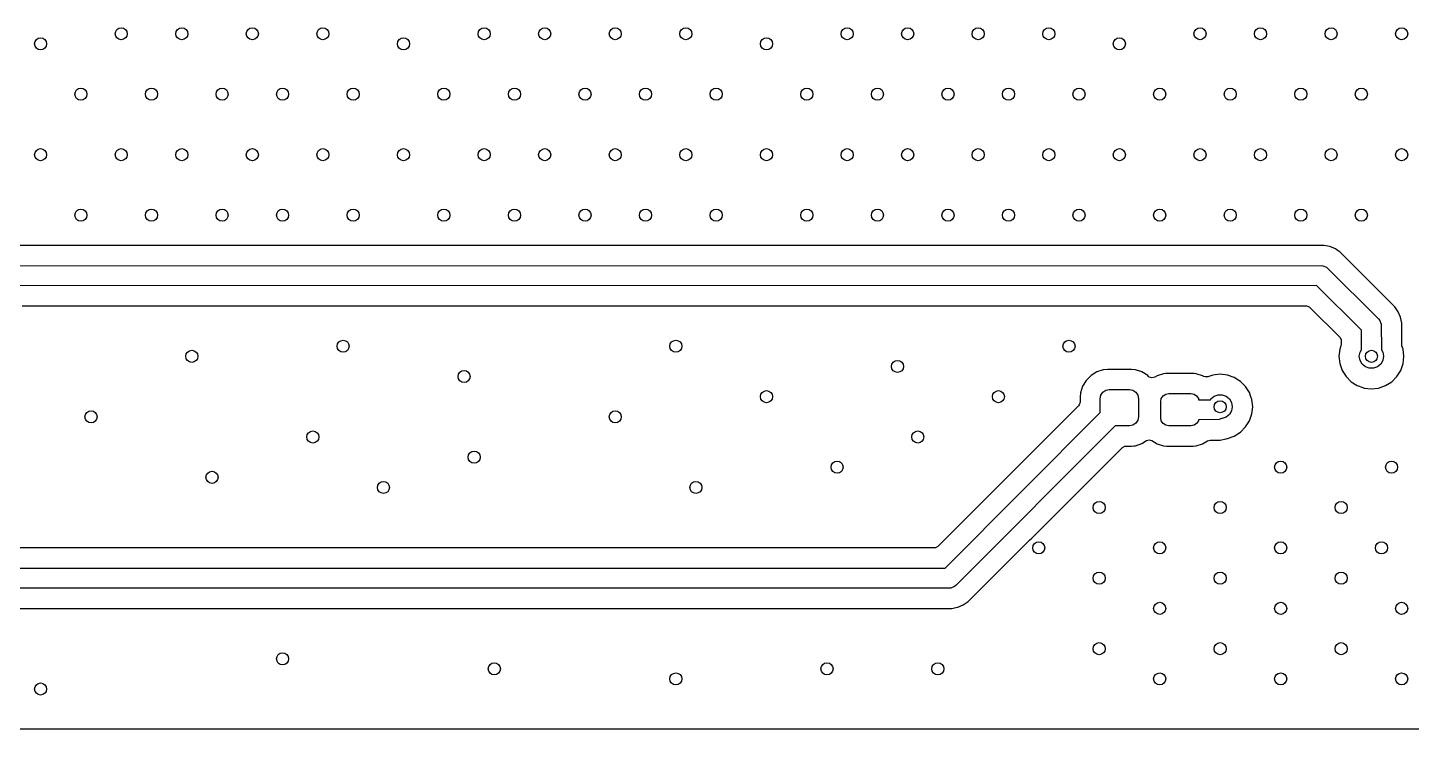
# Model space of a CAD drawing. Extents: x 195 to 321, y -209 to -140.
# Drawn here: x 243.43 to 277.74, y -208.75 to -191.35 of the extents above; entities that cross this region are included whole.
import ezdxf

# ---------------------------------------------------------------- set-up
doc = ezdxf.new("R2010")
doc.units = 0
doc.layers.add('BLACK', color=7, linetype='CONTINUOUS')

msp = doc.modelspace()

# ---------------------------------------------------------------- linework, layer by layer
at = {"layer": 'BLACK', "linetype": 'CONTINUOUS'}
for p, q in [((275.573918, -196.7495), (242.573918, -196.7495)), ((275.57392, -196.7495), (275.573918, -196.7495)), ((275.718907, -196.77834), (275.57392, -196.7495)), ((275.718917, -196.778343), (275.718907, -196.77834)), ((275.855491, -196.834913), (275.718917, -196.778343)), ((275.904729, -196.867813), (275.855491, -196.834913)), ((275.978414, -196.917046), (275.904729, -196.867812)), ((275.904729, -196.867812), (275.904729, -196.867813)), ((275.978421, -196.917052), (275.978414, -196.917046)), ((277.332952, -198.271584), (275.978421, -196.917052)), ((242.548629, -197.254789), (275.5, -197.25)), ((275.5, -197.25), (275.548773, -197.254804)), ((275.548773, -197.254804), (275.638893, -197.292133)), ((275.638893, -197.292133), (275.639081, -197.292321)), ((275.639081, -197.292321), (276.926777, -198.573223)), ((275.392027, -197.745218), (242.747811, -197.749963)), ((276.500588, -198.847932), (275.392027, -197.745218)), ((243.291428, -198.2505), (275.13777, -198.2505)), ((275.13777, -198.2505), (275.204809, -198.270185)), ((275.204809, -198.270185), (275.225451, -198.286819)), ((275.225451, -198.286819), (275.963181, -199.024549)), ((277.332956, -198.271589), (277.332952, -198.271584)), ((277.382185, -198.345268), (277.332956, -198.271589)), ((276.926777, -198.573223), (276.957868, -198.611108)), ((276.957868, -198.611108), (276.97927, -198.662778)), ((277.382186, -198.34527), (277.382185, -198.345268)), ((277.415084, -198.394505), (277.382186, -198.34527)), ((277.471658, -198.531087), (277.415084, -198.394505)), ((277.471658, -198.531091), (277.471658, -198.531087)), ((277.471659, -198.531092), (277.471658, -198.531091)), ((277.5005, -198.676079), (277.471659, -198.531092)), ((276.503524, -199.336023), (276.500588, -198.847932)), ((276.97927, -198.662778), (276.995196, -198.701227)), ((276.995196, -198.701227), (276.99904, -199.340466)), ((277.5005, -199.200028), (277.5005, -198.676079)), ((275.964631, -199.320747), (275.944435, -199.499996)), ((275.963181, -199.024549), (275.996666, -199.085872)), ((275.992542, -199.240982), (275.964631, -199.320747)), ((275.9995, -199.200028), (275.992542, -199.240982)), ((275.996666, -199.085872), (275.9995, -199.11223)), ((275.9995, -199.11223), (275.9995, -199.200028)), ((276.468092, -199.397394), (276.503524, -199.336023)), ((276.99904, -199.340466), (277.031908, -199.397394)), ((277.507458, -199.240982), (277.5005, -199.200028)), ((277.535368, -199.320745), (277.507458, -199.240982)), ((277.535368, -199.320747), (277.535368, -199.320745)), ((277.555565, -199.499996), (277.535368, -199.320747)), ((275.944435, -199.499996), (275.944435, -199.500003)), ((275.944435, -199.500003), (275.96463, -199.679249)), ((275.96463, -199.679249), (275.964631, -199.679254)), ((275.964631, -199.679254), (276.024211, -199.849523)), ((276.45, -199.5), (276.468092, -199.397394)), ((276.468092, -199.602606), (276.45, -199.5)), ((276.520187, -199.692836), (276.468092, -199.602606)), ((277.031908, -199.602606), (276.979813, -199.692836)), ((277.031908, -199.397394), (277.05, -199.5)), ((277.05, -199.5), (277.031908, -199.602606)), ((277.475789, -199.849522), (277.535368, -199.679255)), ((277.535368, -199.679255), (277.545059, -199.593246)), ((277.545059, -199.593246), (277.555565, -199.500003)), ((277.555565, -199.500003), (277.555565, -199.499996)), ((269.796955, -199.977032), (269.677032, -200.096955)), ((269.796959, -199.977029), (269.796955, -199.977032)), ((269.941294, -199.888001), (269.796959, -199.977029)), ((269.941305, -199.887996), (269.941294, -199.888001)), ((270.102289, -199.834651), (269.941305, -199.887996)), ((270.102292, -199.83465), (270.102289, -199.834651)), ((270.201644, -199.824501), (270.102292, -199.83465)), ((270.201662, -199.8245), (270.201644, -199.824501)), ((270.798346, -199.8245), (270.201662, -199.8245)), ((270.897709, -199.834651), (270.798346, -199.8245)), ((271.030061, -199.878508), (270.897709, -199.834651)), ((271.058697, -199.887997), (271.030061, -199.878508)), ((271.058699, -199.887998), (271.058697, -199.887997)), ((271.058705, -199.888001), (271.058699, -199.887998)), ((271.20304, -199.977029), (271.058705, -199.888001)), ((271.203044, -199.977032), (271.20304, -199.977029)), ((271.224688, -199.998676), (271.203044, -199.977032)), ((271.242489, -200.013429), (271.224688, -199.998676)), ((271.308962, -200.034948), (271.242489, -200.013429)), ((271.376517, -200.017113), (271.308962, -200.034948)), ((271.435392, -199.981523), (271.376517, -200.017113)), ((271.435394, -199.981522), (271.435392, -199.981522)), ((271.435392, -199.981522), (271.435392, -199.981523)), ((271.597804, -199.930914), (271.435394, -199.981522)), ((271.597807, -199.930913), (271.597804, -199.930914)), ((271.649145, -199.926248), (271.597807, -199.930913)), ((271.668384, -199.9245), (271.649145, -199.926248)), ((272.331616, -199.9245), (271.668384, -199.9245)), ((272.352778, -199.926423), (272.331616, -199.9245)), ((272.402192, -199.930913), (272.352778, -199.926423)), ((272.402194, -199.930913), (272.402192, -199.930913)), ((272.402196, -199.930914), (272.402194, -199.930913)), ((272.564606, -199.981522), (272.402196, -199.930914)), ((272.564607, -199.981522), (272.564606, -199.981522)), ((272.564608, -199.981523), (272.564607, -199.981522)), ((272.590836, -199.997378), (272.564608, -199.981523)), ((272.626161, -200.011864), (272.590836, -199.997378)), ((272.695939, -200.008303), (272.626161, -200.011864)), ((272.820742, -199.964632), (272.695939, -200.008303)), ((272.82075, -199.96463), (272.820742, -199.964632)), ((272.999996, -199.944435), (272.82075, -199.96463)), ((273.000004, -199.944435), (272.999996, -199.944435)), ((273.179249, -199.96463), (273.000004, -199.944435)), ((273.179254, -199.964631), (273.179249, -199.96463)), ((273.349523, -200.024211), (273.179254, -199.964631)), ((273.465295, -200.096956), (273.349523, -200.024211)), ((276.024211, -199.849523), (276.058954, -199.904815)), ((276.058954, -199.904815), (276.120184, -200.002262)), ((276.120184, -200.002262), (276.247738, -200.129816)), ((276.6, -199.759808), (276.520187, -199.692836)), ((276.697906, -199.795442), (276.6, -199.759808)), ((276.802094, -199.795442), (276.697906, -199.795442)), ((276.9, -199.759808), (276.802094, -199.795442)), ((276.979813, -199.692836), (276.9, -199.759808)), ((277.252262, -200.129816), (277.379816, -200.002262)), ((277.379816, -200.002262), (277.475789, -199.849522)), ((269.587996, -200.241305), (269.534651, -200.40229)), ((269.588001, -200.241294), (269.587996, -200.241305)), ((269.677029, -200.096959), (269.588001, -200.241294)), ((269.677032, -200.096955), (269.677029, -200.096959)), ((270.090901, -200.390901), (270.163896, -200.342127)), ((270.163896, -200.342127), (270.25, -200.325)), ((270.25, -200.325), (270.75, -200.325)), ((270.75, -200.325), (270.836104, -200.342127)), ((270.836104, -200.342127), (270.909099, -200.390901)), ((273.502262, -200.120184), (273.465295, -200.096956)), ((273.629816, -200.247738), (273.502262, -200.120184)), ((273.725789, -200.400478), (273.629816, -200.247738)), ((276.247738, -200.129816), (276.400478, -200.225789)), ((276.400478, -200.225789), (276.538777, -200.274182)), ((276.538777, -200.274182), (276.570745, -200.285368)), ((276.570745, -200.285368), (276.57075, -200.285369)), ((276.57075, -200.285369), (276.749996, -200.305565)), ((276.749996, -200.305565), (276.75, -200.305565)), ((276.75, -200.305565), (276.750004, -200.305565)), ((276.750004, -200.305565), (276.929249, -200.285369)), ((276.929249, -200.285369), (276.929252, -200.285368)), ((276.929252, -200.285368), (276.929255, -200.285368)), ((276.929255, -200.285368), (277.036418, -200.24787)), ((277.036418, -200.24787), (277.099522, -200.225789)), ((277.099522, -200.225789), (277.252262, -200.129816)), ((269.504815, -200.704809), (269.488181, -200.725451)), ((269.5245, -200.63777), (269.504815, -200.704809)), ((269.534651, -200.40229), (269.5245, -200.501647)), ((269.5245, -200.501647), (269.5245, -200.63777)), ((270.025, -200.55), (270.042127, -200.463896)), ((270.025, -200.896923), (270.025, -200.55)), ((270.042127, -200.463896), (270.090901, -200.390901)), ((270.909099, -200.390901), (270.957873, -200.463896)), ((270.957873, -200.463896), (270.975, -200.55)), ((270.975, -200.55), (270.975, -201)), ((271.525, -200.625), (271.540224, -200.548463)), ((271.525, -201.025), (271.525, -200.625)), ((271.540224, -200.548463), (271.583579, -200.483579)), ((271.583579, -200.483579), (271.648463, -200.440224)), ((271.648463, -200.440224), (271.725, -200.425)), ((271.725, -200.425), (272.275, -200.425)), ((272.275, -200.425), (272.351537, -200.440224)), ((272.351537, -200.440224), (272.416421, -200.483579)), ((272.416421, -200.483579), (272.459776, -200.548463)), ((272.459776, -200.548463), (272.465505, -200.577266)), ((272.465505, -200.577266), (272.759417, -200.575816)), ((272.759417, -200.575816), (272.770187, -200.557164)), ((272.770187, -200.557164), (272.85, -200.490192)), ((272.85, -200.490192), (272.947906, -200.454558)), ((272.947906, -200.454558), (273.052094, -200.454558)), ((273.052094, -200.454558), (273.15, -200.490192)), ((273.15, -200.490192), (273.229813, -200.557164)), ((273.229813, -200.557164), (273.281908, -200.647394)), ((273.281908, -200.647394), (273.3, -200.75)), ((273.761192, -200.501655), (273.725789, -200.400478)), ((273.785368, -200.570745), (273.761192, -200.501655)), ((273.785369, -200.57075), (273.785368, -200.570745)), ((273.805565, -200.749996), (273.785369, -200.57075)), ((269.488181, -200.725451), (266.000451, -204.213181)), ((266.178057, -204.750006), (270.025, -200.896923)), ((270.975, -201), (270.957873, -201.086104)), ((271.540224, -201.101537), (271.525, -201.025)), ((273.033534, -201.045442), (272.973773, -201.070196)), ((273.052094, -201.045442), (273.033534, -201.045442)), ((273.15, -201.009808), (273.052094, -201.045442)), ((273.229813, -200.942836), (273.15, -201.009808)), ((273.281908, -200.852606), (273.229813, -200.942836)), ((273.3, -200.75), (273.281908, -200.852606)), ((273.725789, -201.099522), (273.785368, -200.929255)), ((273.785368, -200.929255), (273.785369, -200.929249)), ((273.785369, -200.929249), (273.805565, -200.750003)), ((273.805565, -200.750003), (273.805565, -200.749996)), ((270.397255, -201.225), (266.451777, -205.176777)), ((270.75, -201.225), (270.397255, -201.225)), ((270.836104, -201.207873), (270.75, -201.225)), ((270.909099, -201.159099), (270.836104, -201.207873)), ((270.957873, -201.086104), (270.909099, -201.159099)), ((271.583579, -201.166421), (271.540224, -201.101537)), ((271.648463, -201.209776), (271.583579, -201.166421)), ((271.725, -201.225), (271.648463, -201.209776)), ((272.275, -201.225), (271.725, -201.225)), ((272.351537, -201.209776), (272.275, -201.225)), ((272.416421, -201.166421), (272.351537, -201.209776)), ((272.459776, -201.101537), (272.416421, -201.166421)), ((272.465511, -201.072703), (272.459776, -201.101537)), ((272.973773, -201.070196), (272.465511, -201.072703)), ((273.349522, -201.475789), (273.502262, -201.379816)), ((273.502262, -201.379816), (273.629816, -201.252262)), ((273.629816, -201.252262), (273.725789, -201.099522)), ((270.574548, -201.761817), (270.635871, -201.728333)), ((270.635871, -201.728333), (270.662229, -201.725499)), ((270.662229, -201.725499), (270.798338, -201.725499)), ((270.798338, -201.725499), (270.798344, -201.725499)), ((270.798344, -201.725499), (270.798352, -201.725498)), ((270.798352, -201.725498), (270.798355, -201.725498)), ((270.798355, -201.725498), (270.861124, -201.719086)), ((270.861124, -201.719086), (270.897708, -201.715349)), ((270.897708, -201.715349), (271.058697, -201.662003)), ((271.058697, -201.662003), (271.175402, -201.590017)), ((271.175402, -201.590017), (271.242794, -201.571577)), ((271.242794, -201.571577), (271.304647, -201.589438)), ((271.304647, -201.589438), (271.435394, -201.668478)), ((271.435394, -201.668478), (271.597804, -201.719086)), ((271.597804, -201.719086), (271.668384, -201.7255)), ((271.668384, -201.7255), (271.668387, -201.7255)), ((271.668387, -201.7255), (272.331613, -201.7255)), ((272.331613, -201.7255), (272.331616, -201.7255)), ((272.331616, -201.7255), (272.402196, -201.719086)), ((272.402196, -201.719086), (272.564606, -201.668478)), ((272.564606, -201.668478), (272.688828, -201.593382)), ((272.688828, -201.593382), (272.752977, -201.5755)), ((272.752977, -201.5755), (272.99892, -201.5755)), ((272.99892, -201.5755), (273.143908, -201.546659)), ((273.143908, -201.546659), (273.143908, -201.546658)), ((273.143908, -201.546658), (273.143913, -201.546658)), ((273.143913, -201.546658), (273.151967, -201.543321)), ((273.151967, -201.543321), (273.17271, -201.537982)), ((273.172467, -201.536917), (273.179249, -201.535368)), ((273.17271, -201.537982), (273.172467, -201.536917)), ((273.179249, -201.535368), (273.179255, -201.535368)), ((273.179255, -201.535368), (273.349522, -201.475789)), ((268.326224, -204.010142), (270.574548, -201.761817)), ((266.753416, -205.582952), (268.25787, -204.078496)), ((268.25787, -204.078496), (268.270187, -204.057164)), ((268.270187, -204.057164), (268.326224, -204.010142)), ((265.91277, -204.2495), (198.612229, -204.2495)), ((265.939128, -204.246666), (265.91277, -204.2495)), ((266.000451, -204.213181), (265.939128, -204.246666)), ((198.358042, -204.754792), (266.178057, -204.750006)), ((266.451777, -205.176777), (266.413897, -205.207862)), ((266.323773, -205.245196), (198.25, -205.25)), ((266.413893, -205.207867), (266.323773, -205.245196)), ((266.413897, -205.207862), (266.413893, -205.207867)), ((198.176082, -205.7505), (266.34892, -205.7505)), ((266.34892, -205.7505), (266.446462, -205.731096)), ((266.446462, -205.731096), (266.493913, -205.721658)), ((266.493913, -205.721658), (266.630495, -205.665084)), ((266.630495, -205.665084), (266.679729, -205.632186)), ((266.679729, -205.632186), (266.753416, -205.582952)), ((320.8755, -208.7495), (194.6245, -208.7495))]:
    msp.add_line(p, q, dxfattribs=at)
at = {"layer": 'BLACK'}
for centre in [(245.75, -191.5), (247.25, -191.5), (249, -191.5), (250.75, -191.5), (254.75, -191.5), (256.25, -191.5), (258, -191.5), (259.75, -191.5), (263.75, -191.5), (265.25, -191.5), (267, -191.5), (268.75, -191.5), (272.5, -191.5), (274, -191.5), (275.75, -191.5), (277.5, -191.5), (243.75, -191.75), (252.75, -191.75), (261.75, -191.75), (270.5, -191.75), (244.75, -193), (246.5, -193), (248.25, -193), (249.75, -193), (251.5, -193), (253.75, -193), (255.5, -193), (257.25, -193), (258.75, -193), (260.5, -193), (262.75, -193), (264.5, -193), (266.25, -193), (267.75, -193), (269.5, -193), (271.5, -193), (273.25, -193), (275, -193), (276.5, -193), (243.75, -194.5), (245.75, -194.5), (247.25, -194.5), (249, -194.5), (250.75, -194.5), (252.75, -194.5), (254.75, -194.5), (256.25, -194.5), (258, -194.5), (259.75, -194.5), (261.75, -194.5), (263.75, -194.5), (265.25, -194.5), (267, -194.5), (268.75, -194.5), (270.5, -194.5), (272.5, -194.5), (274, -194.5), (275.75, -194.5), (277.5, -194.5), (244.75, -196), (246.5, -196), (248.25, -196), (249.75, -196), (251.5, -196), (253.75, -196), (255.5, -196), (257.25, -196), (258.75, -196), (260.5, -196), (262.75, -196), (264.5, -196), (266.25, -196), (267.75, -196), (269.5, -196), (271.5, -196), (273.25, -196), (275, -196), (276.5, -196), (251.25, -199.25), (259.5, -199.25), (269.25, -199.25), (247.5, -199.5), (265, -199.75), (276.75, -199.5), (254.25, -200), (261.75, -200.5), (267.5, -200.5), (273, -200.75), (245, -201), (258, -201), (250.5, -201.5), (265.5, -201.5), (254.5, -202), (248, -202.5), (263.5, -202.25), (274.5, -202.25), (277.25, -202.25), (252.25, -202.75), (260, -202.75), (270, -203.25), (273, -203.25), (276, -203.25), (268.5, -204.25), (271.5, -204.25), (274.5, -204.25), (277, -204.25), (270, -205), (273, -205), (276, -205), (271.5, -205.75), (274.5, -205.75), (277.5, -205.75), (249.75, -207), (270, -206.75), (273, -206.75), (276, -206.75), (255, -207.25), (263.25, -207.25), (266, -207.25), (259.5, -207.5), (271.5, -207.5), (274.5, -207.5), (277.5, -207.5), (243.75, -207.75)]:
    msp.add_circle(centre, 0.15, dxfattribs=at)

doc.saveas('drawing.dxf')
